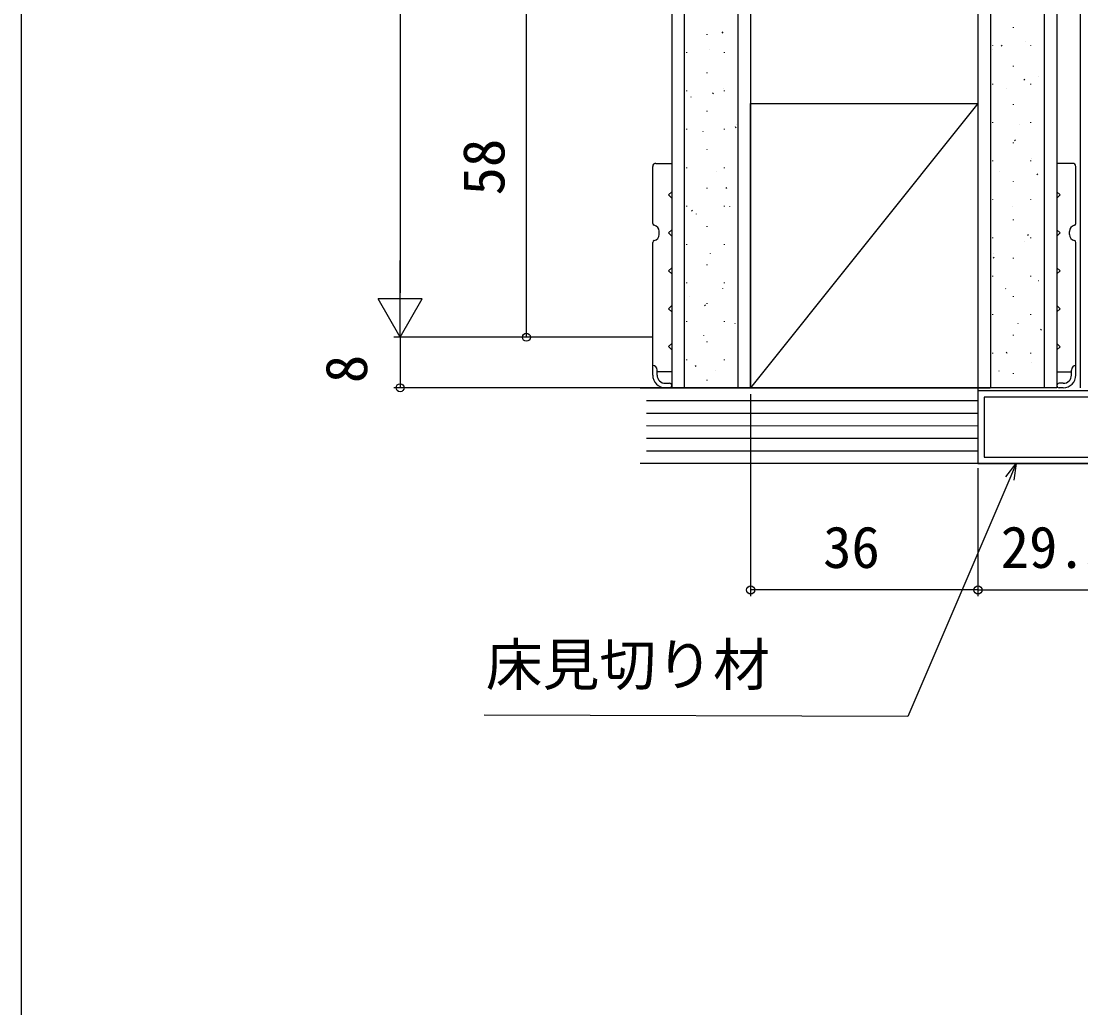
# Model space of a CAD drawing. Units: millimetres, scale not verified. Extents: x -525 to 525, y -808 to 806.
# Drawn here: x -525 to -357.2, y 44 to 200.1 of the extents above; entities that cross this region are included whole.
import ezdxf
from ezdxf.enums import TextEntityAlignment as Align

# ---------------------------------------------------------------- set-up
doc = ezdxf.new("R2010")
doc.units = ezdxf.units.MM
doc.header["$LTSCALE"] = 4
for name, color, linetype in [('0-3_YKK_11', 7, 'Continuous'), ('0-4_YKK_12', 2, 'Continuous'), ('0-5_YKK_13', 4, 'Continuous'), ('0-7_YKK_D', 6, 'Continuous'), ('0-8_YKK_ZWAK', 7, 'Continuous'), ('0-9_YSS_K', 3, 'Continuous')]:
    doc.layers.add(name, color=color, linetype=linetype)
doc.styles.add('ＭＳ ゴシック', font='')
doc.styles.get('ＭＳ ゴシック').set_extended_font_data('MS Gothic')

msp = doc.modelspace()

# ---------------------------------------------------------------- linework, layer by layer
at = {"layer": '0-3_YKK_11'}
for points in [[(-344.002, 141.602), (-373.502, 141.602), (-373.502, 130.102), (-344.002, 130.102)], [(-345.002, 140.602), (-372.502, 140.602), (-372.502, 131.102), (-345.002, 131.102)]]:
    msp.add_lwpolyline(points, close=True, dxfattribs=at)
at = {"layer": '0-4_YKK_12'}
msp.add_line((-357.3, 326.6), (-357.3, 142.102), dxfattribs=at)
at = {"layer": '0-5_YKK_13'}
for p, q in [((-425, 168.118), (-425, 177.103)), ((-358.002, 168.117), (-358.002, 177.102)), ((-422, 173.103), (-422.5, 172.603)), ((-361.002, 173.102), (-360.502, 172.602)), ((-422, 172.103), (-422.5, 172.603)), ((-422, 172.103), (-422, 167.103)), ((-361.002, 172.102), (-360.502, 172.602)), ((-361.002, 172.102), (-361.002, 167.102)), ((-424, 166.353), (-424, 166.853)), ((-422, 167.103), (-422.5, 166.603)), ((-422, 166.103), (-422.5, 166.603)), ((-361.002, 167.102), (-360.502, 166.602)), ((-361.002, 166.102), (-360.502, 166.602)), ((-359.002, 166.352), (-359.002, 166.852)), ((-425, 145.603), (-425, 165.088)), ((-422, 166.103), (-422, 161.103)), ((-361.002, 166.102), (-361.002, 161.102)), ((-358.002, 145.602), (-358.002, 165.087)), ((-422, 161.103), (-422.5, 160.603)), ((-361.002, 161.102), (-360.502, 160.602)), ((-422, 160.103), (-422.5, 160.603)), ((-422, 160.103), (-422, 155.103)), ((-361.002, 160.102), (-360.502, 160.602)), ((-361.002, 160.102), (-361.002, 155.102)), ((-422, 155.103), (-422.5, 154.603)), ((-422, 154.103), (-422.5, 154.603)), ((-361.002, 155.102), (-360.502, 154.602)), ((-361.002, 154.102), (-360.502, 154.602)), ((-422, 154.103), (-422, 149.103)), ((-361.002, 154.102), (-361.002, 149.102)), ((-422, 149.103), (-422.5, 148.603)), ((-422, 148.103), (-422.5, 148.603)), ((-361.002, 149.102), (-360.502, 148.602)), ((-361.002, 148.102), (-360.502, 148.602)), ((-425, 144.103), (-425, 145.603)), ((-424.3, 144.103), (-424.3, 144.903)), ((-358.702, 144.102), (-358.702, 144.902)), ((-358.002, 144.102), (-358.002, 145.602)), ((-423, 142.803), (-422.35, 142.803)), ((-360.002, 142.802), (-360.652, 142.802)), ((-423, 142.103), (-422.35, 142.103)), ((-360.002, 142.102), (-360.652, 142.102))]:
    msp.add_line(p, q, dxfattribs=at)
for points in [[(-424.5, 177.603), (-422, 177.603), (-422, 173.103)], [(-358.502, 177.602), (-361.002, 177.602), (-361.002, 173.102)], [(-422, 148.103), (-422, 144.603), (-424.3, 144.603)], [(-361.002, 148.102), (-361.002, 144.602), (-358.702, 144.602)]]:
    msp.add_lwpolyline(points, dxfattribs=at)
for centre, radius, start, end in [((-424.5, 177.103), 0.5, 90, 180), ((-358.502, 177.102), 0.5, 0, 90), ((-424.7, 168.118), 0.3, 180, 256.65764), ((-425, 166.853), 1, 0, 76.65764), ((-358.002, 166.852), 1, 103.34236, 180), ((-358.302, 168.117), 0.3, 283.34236, 0), ((-425, 166.353), 1, 283.34236, 0), ((-358.002, 166.352), 1, 180, 256.65764), ((-424.7, 165.088), 0.3, 103.34236, 180), ((-358.302, 165.087), 0.3, 0, 76.65764), ((-425, 144.903), 0.7, 360, 90), ((-358.002, 144.902), 0.7, 90, 180), ((-423, 144.103), 2, 180, 270), ((-423, 144.103), 1.3, 180, 270), ((-422.35, 142.453), 0.35, 270, 90), ((-360.652, 142.452), 0.35, 90, 270), ((-360.002, 144.102), 2, 270, 0), ((-360.002, 144.102), 1.3, 270, 0)]:
    msp.add_arc(centre, radius, start, end, dxfattribs=at)
at = {"layer": '0-7_YKK_D'}
for p, q in [((-465, 323.603), (-465, 157.103)), ((-445, 150.103), (-445, 208.103)), ((-465, 150.103), (-465, 162.227)), ((-465, 150.103), (-468.5, 156.165)), ((-461.5, 156.165), (-468.5, 156.165)), ((-465, 150.103), (-461.5, 156.165)), ((-425, 150.103), (-466, 150.103)), ((-425, 150.103), (-466, 150.103)), ((-465, 150.103), (-465, 142.103)), ((-425, 150.103), (-446, 150.103)), ((-425, 142.103), (-466, 142.103)), ((-409.498, 141.103), (-409.498, 109.102)), ((-373.502, 129.402), (-373.502, 109.102)), ((-373.502, 129.402), (-373.502, 109.102)), ((-373.502, 110.102), (-409.498, 110.102)), ((-373.502, 110.102), (-344.002, 110.102))]:
    msp.add_line(p, q, dxfattribs=at)
for points in [[(-367.437, 130.102), (-368.443, 127.759), (-384.602, 90.104), (-451.699, 90.284)], [(-369.071, 128.028), (-367.437, 130.102), (-367.815, 127.489)]]:
    msp.add_lwpolyline(points, dxfattribs=at)
for centre in [(-445, 150.103), (-465, 142.103), (-409.498, 110.102), (-373.502, 110.102), (-373.502, 110.102)]:
    msp.add_circle(centre, 0.637, dxfattribs=at)
at = {"layer": '0-8_YKK_ZWAK'}
msp.add_line((-525, 721.6), (-525, -808.4), dxfattribs=at)
at = {"layer": '0-9_YSS_K'}
for p, q in [((-422, 412.101), (-422, 142.103)), ((-420, 412.101), (-420, 142.103)), ((-411.5, 412.101), (-411.5, 142.103)), ((-409.5, 412.101), (-409.5, 142.103)), ((-373.502, 326.6), (-373.502, 142.102)), ((-371.502, 326.6), (-371.502, 142.102)), ((-363.002, 326.6), (-363.002, 142.102)), ((-361.002, 326.6), (-361.002, 142.102)), ((-416.446, 198.063), (-416.446, 197.963)), ((-414.038, 198.399), (-413.927, 198.232)), ((-367.948, 199.135), (-367.948, 199.035)), ((-369.825, 196.326), (-369.715, 196.16)), ((-365.906, 196.842), (-365.9, 196.823)), ((-419.676, 195.213), (-419.676, 195.113)), ((-415.979, 195.651), (-415.972, 195.632)), ((-413.696, 195.213), (-413.696, 195.113)), ((-371.178, 196.285), (-371.178, 196.185)), ((-371.164, 195.644), (-371.157, 195.625)), ((-365.198, 196.285), (-365.198, 196.185)), ((-367.948, 193.055), (-367.948, 192.955)), ((-416.446, 191.983), (-416.446, 191.883)), ((-363.963, 191.356), (-363.957, 191.337)), ((-371.178, 190.205), (-371.178, 190.105)), ((-366.265, 190.948), (-366.155, 190.781)), ((-365.198, 190.205), (-365.198, 190.105)), ((-419.676, 189.133), (-419.676, 189.033)), ((-418.993, 188.119), (-418.987, 188.1)), ((-415.516, 188.794), (-415.405, 188.627)), ((-413.769, 189.411), (-413.762, 189.392)), ((-413.696, 189.133), (-413.696, 189.033)), ((-368.954, 189.404), (-368.947, 189.385)), ((-373.502, 187.103), (-409.498, 142.103)), ((-367.948, 186.975), (-367.948, 186.875)), ((-416.446, 185.903), (-416.446, 185.803)), ((-419.676, 183.053), (-419.676, 182.953)), ((-413.696, 183.053), (-413.696, 182.953)), ((-411.956, 183.415), (-411.845, 183.248)), ((-411.793, 183.83), (-411.786, 183.811)), ((-371.178, 184.125), (-371.178, 184.025)), ((-366.978, 183.824), (-366.971, 183.805)), ((-365.198, 184.125), (-365.198, 184.025)), ((-417.051, 182.632), (-417.044, 182.614)), ((-367.743, 181.343), (-367.633, 181.176)), ((-416.446, 179.823), (-416.446, 179.723)), ((-367.948, 180.895), (-367.948, 180.795)), ((-371.178, 178.045), (-371.178, 177.945)), ((-365.198, 178.045), (-365.198, 177.945)), ((-365.035, 178.337), (-365.029, 178.319)), ((-419.676, 176.973), (-419.676, 176.873)), ((-414.841, 176.392), (-414.834, 176.373)), ((-413.696, 176.973), (-413.696, 176.873)), ((-370.026, 176.386), (-370.019, 176.367)), ((-367.948, 174.815), (-367.948, 174.715)), ((-364.183, 175.964), (-364.073, 175.797)), ((-416.446, 173.743), (-416.446, 173.643)), ((-413.434, 173.81), (-413.323, 173.643)), ((-371.178, 171.965), (-371.178, 171.865)), ((-365.198, 171.965), (-365.198, 171.865)), ((-419.676, 170.893), (-419.676, 170.793)), ((-418.88, 170.2), (-418.77, 170.033)), ((-418.122, 169.614), (-418.116, 169.595)), ((-413.696, 170.893), (-413.696, 170.793)), ((-412.865, 170.812), (-412.858, 170.793)), ((-368.05, 170.805), (-368.043, 170.786)), ((-367.948, 168.735), (-367.948, 168.635)), ((-416.446, 167.663), (-416.446, 167.563)), ((-365.661, 166.359), (-365.551, 166.192)), ((-419.676, 164.813), (-419.676, 164.713)), ((-413.696, 164.813), (-413.696, 164.713)), ((-371.178, 165.885), (-371.178, 165.785)), ((-366.107, 165.319), (-366.1, 165.3)), ((-365.198, 165.885), (-365.198, 165.785)), ((-415.913, 163.374), (-415.906, 163.355)), ((-371.108, 162.749), (-370.997, 162.582)), ((-371.098, 163.367), (-371.091, 163.348)), ((-416.446, 161.583), (-416.446, 161.483)), ((-367.948, 162.655), (-367.948, 162.555)), ((-371.178, 159.805), (-371.178, 159.705)), ((-365.198, 159.805), (-365.198, 159.705)), ((-419.676, 158.733), (-419.676, 158.633)), ((-413.936, 157.793), (-413.93, 157.774)), ((-413.696, 158.733), (-413.696, 158.633)), ((-369.122, 157.787), (-369.115, 157.768)), ((-363.897, 159.079), (-363.891, 159.06)), ((-419.194, 156.595), (-419.188, 156.577)), ((-367.948, 156.575), (-367.948, 156.475)), ((-416.798, 155.216), (-416.688, 155.049)), ((-416.446, 155.503), (-416.446, 155.403)), ((-371.178, 153.725), (-371.178, 153.625)), ((-365.198, 153.725), (-365.198, 153.625)), ((-419.676, 152.653), (-419.676, 152.553)), ((-413.696, 152.653), (-413.696, 152.553)), ((-411.994, 152.307), (-411.987, 152.288)), ((-367.179, 152.3), (-367.172, 152.282)), ((-363.579, 151.375), (-363.469, 151.208)), ((-416.984, 150.355), (-416.978, 150.336)), ((-416.446, 149.423), (-416.446, 149.323)), ((-367.948, 150.495), (-367.948, 150.395)), ((-369.026, 147.765), (-368.915, 147.598)), ((-419.676, 146.573), (-419.676, 146.473)), ((-413.696, 146.573), (-413.696, 146.473)), ((-371.178, 147.645), (-371.178, 147.545)), ((-365.198, 147.645), (-365.198, 147.545)), ((-364.969, 146.06), (-364.962, 146.041)), ((-418.276, 145.611), (-418.166, 145.444)), ((-415.008, 144.775), (-415.002, 144.756)), ((-370.193, 144.768), (-370.187, 144.749)), ((-367.948, 144.415), (-367.948, 144.315)), ((-416.446, 143.343), (-416.446, 143.243)), ((-427.005, 142.102), (-371.589, 142.102)), ((-409.498, 142.103), (-425.995, 142.103)), ((-409.5, 142.103), (-422, 142.103)), ((-373.502, 142.102), (-373.502, 130.102)), ((-361.002, 142.102), (-373.502, 142.102)), ((-425.997, 140.102), (-373.502, 140.101)), ((-425.997, 138.102), (-373.502, 138.101)), ((-425.997, 136.102), (-373.502, 136.101)), ((-425.997, 134.102), (-373.502, 134.101)), ((-425.997, 132.102), (-373.502, 132.101)), ((-236.995, 130.102), (-426.997, 130.102))]:
    msp.add_line(p, q, dxfattribs=at)
for points in [[(-409.498, 187.103), (-373.502, 187.103), (-373.502, 142.103)], [(-373.504, 142.103), (-409.498, 142.103), (-409.498, 187.103)]]:
    msp.add_lwpolyline(points, dxfattribs=at)

# ---------------------------------------------------------------- texts
at = {"layer": '0-7_YKK_D', "style": 'ＭＳ ゴシック'}
for s, p in [('58', (-446.5, 172.532)), ('8', (-468.25, 142.83))]:
    msp.add_text(s, height=6.598, rotation=90, dxfattribs=at).set_placement(p, align=Align.BOTTOM_LEFT)
for s, p in [('36', (-398.02, 111.602)), ('29.5', (-369.9, 111.602)), ('床見切り材', (-451.444, 93.011))]:
    msp.add_text(s, height=6.598, dxfattribs=at).set_placement(p, align=Align.BOTTOM_LEFT)

doc.saveas('drawing.dxf')
